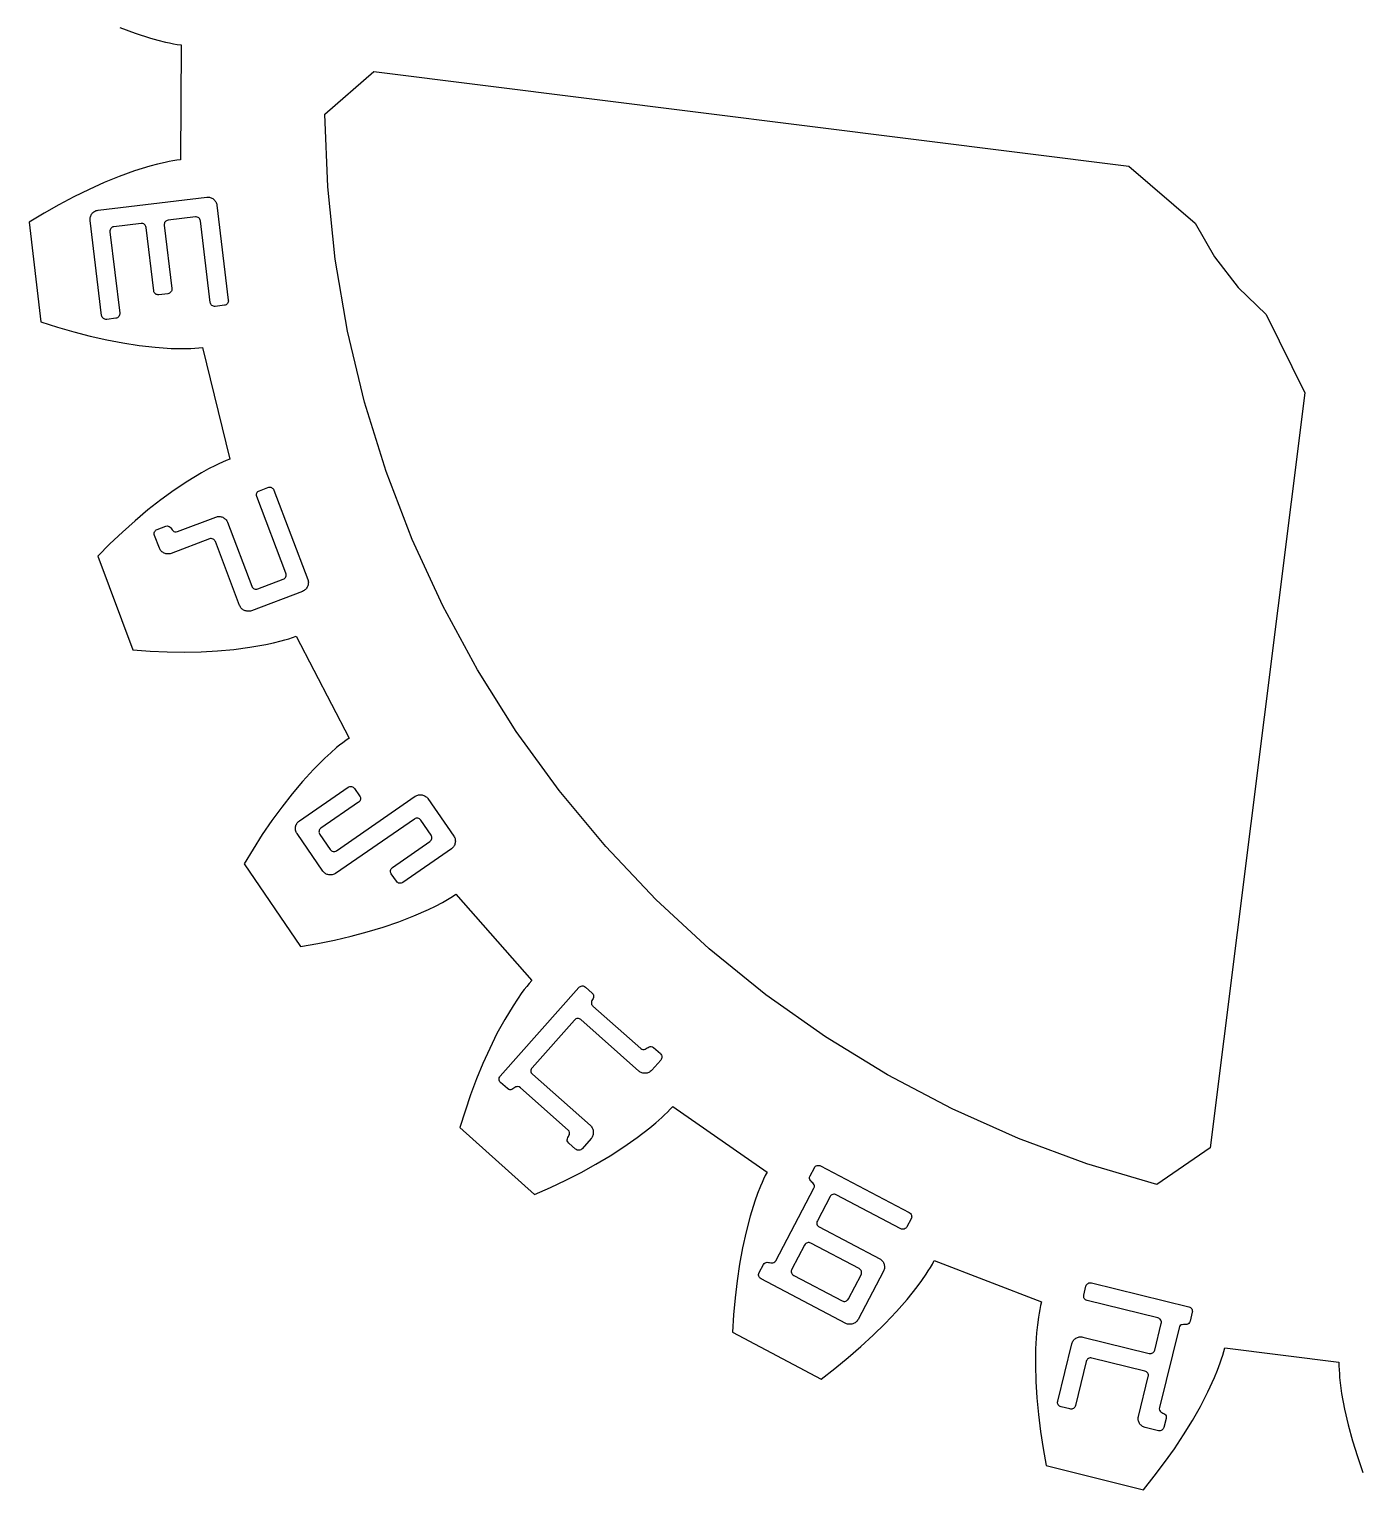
# Model space of a CAD drawing. Extents: x 6 to 255, y 30 to 363.
# Drawn here: x 88.76 to 127.93, y 113.78 to 156.84 of the extents above; entities that cross this region are included whole.
import ezdxf

# ---------------------------------------------------------------- set-up
doc = ezdxf.new("R2010")
doc.units = 0
doc.layers.add('Cut', color=7, linetype='CONTINUOUS')
doc.layers.add('Engrave', color=7, linetype='CONTINUOUS')

msp = doc.modelspace()

# ---------------------------------------------------------------- linework, layer by layer
at = {"layer": 'Cut', "color": 7}
for p, q in [((91.435207, 156.891253), (91.883015, 156.725298)), ((91.883015, 156.725298), (92.332627, 156.581441)), ((92.332627, 156.581441), (92.557659, 156.518756)), ((92.557659, 156.518756), (92.783592, 156.463739)), ((92.783592, 156.463739), (92.896784, 156.439386)), ((92.896784, 156.439386), (93.009977, 156.41729)), ((93.009977, 156.41729), (93.12362, 156.397894)), ((93.12362, 156.397894), (93.236812, 156.382101)), ((93.236812, 156.382101), (93.223283, 152.996706)), ((97.476334, 154.342832), (98.915815, 155.601023)), ((98.915815, 155.601023), (121.176352, 152.808193)), ((97.559763, 152.195787), (97.476334, 154.342832)), ((92.769612, 152.918673), (92.543228, 152.865007)), ((92.882805, 152.942123), (92.769612, 152.918673)), ((92.996448, 152.963319), (92.882805, 152.942123)), ((93.10964, 152.981814), (92.996448, 152.963319)), ((93.223283, 152.996706), (93.10964, 152.981814)), ((91.417619, 152.501981), (90.970262, 152.319792)), ((91.86678, 152.664328), (91.417619, 152.501981)), ((92.317295, 152.804579), (91.86678, 152.664328)), ((92.543228, 152.865007), (92.317295, 152.804579)), ((121.176352, 152.808193), (123.13309, 151.123839)), ((90.524257, 152.119113), (90.080508, 151.900844)), ((90.970262, 152.319792), (90.524257, 152.119113)), ((97.78299, 150.059564), (97.559763, 152.195787)), ((89.638562, 151.666794), (89.198871, 151.416509)), ((90.080508, 151.900844), (89.638562, 151.666794)), ((89.198871, 151.416509), (88.761435, 151.151341)), ((88.761435, 151.151341), (89.105521, 148.220069)), ((123.13309, 151.123839), (123.696794, 150.130814)), ((98.146016, 147.941833), (97.78299, 150.059564)), ((123.696794, 150.130814), (124.397595, 149.229334)), ((124.397595, 149.229334), (125.220155, 148.437439)), ((89.105521, 148.220069), (89.592112, 148.063132)), ((125.220155, 148.437439), (126.369213, 146.125341)), ((89.592112, 148.063132), (90.078252, 147.92153)), ((90.078252, 147.92153), (90.562138, 147.796161)), ((90.562138, 147.796161), (91.04467, 147.687026)), ((98.646136, 145.852512), (98.146016, 147.941833)), ((91.04467, 147.687026), (91.524497, 147.594579)), ((91.524497, 147.594579), (92.00252, 147.521071)), ((92.00252, 147.521071), (92.476935, 147.466956)), ((92.476935, 147.466956), (92.947743, 147.434938)), ((92.947743, 147.434938), (93.181794, 147.428173)), ((93.181794, 147.428173), (93.414041, 147.429097)), ((93.414041, 147.429097), (93.529939, 147.43226)), ((93.529939, 147.43226), (93.644935, 147.437663)), ((93.644935, 147.437663), (93.75948, 147.446229)), ((93.75948, 147.446229), (93.873574, 147.457958)), ((93.873574, 147.457958), (94.67088, 144.167717)), ((126.369213, 146.125341), (123.576384, 123.864806)), ((99.282448, 143.80062), (98.646136, 145.852512)), ((94.041784, 143.877294), (93.837045, 143.764553)), ((94.248777, 143.983272), (94.041784, 143.877294)), ((94.35295, 144.033327), (94.248777, 143.983272)), ((94.458024, 144.081132), (94.35295, 144.033327)), ((94.564001, 144.125777), (94.458024, 144.081132)), ((94.67088, 144.167717), (94.564001, 144.125777)), ((93.432981, 143.520131), (93.03568, 143.254963)), ((93.837045, 143.764553), (93.432981, 143.520131)), ((100.051343, 141.794727), (99.282448, 143.80062)), ((93.03568, 143.254963), (92.644694, 142.970855)), ((92.26002, 142.669609), (91.88121, 142.35168)), ((92.644694, 142.970855), (92.26002, 142.669609)), ((91.88121, 142.35168), (91.508261, 142.018417)), ((91.508261, 142.018417), (91.141176, 141.670272)), ((100.949665, 139.843402), (100.051343, 141.794727)), ((91.141176, 141.670272), (90.779953, 141.308147)), ((90.779953, 141.308147), (91.815368, 138.544183)), ((101.974257, 137.954759), (100.949665, 139.843402)), ((95.26931, 138.61995), (95.734255, 138.701576)), ((95.734255, 138.701576), (95.962894, 138.751181)), ((95.962894, 138.751181), (96.187925, 138.807101)), ((96.187925, 138.807101), (96.299765, 138.838217)), ((96.299765, 138.838217), (96.410251, 138.871137)), ((96.410251, 138.871137), (96.519836, 138.906764)), ((96.519836, 138.906764), (96.627616, 138.945548)), ((96.627616, 138.945548), (98.188857, 135.941668)), ((91.815368, 138.544183), (92.325861, 138.508556)), ((92.325861, 138.508556), (92.831393, 138.48736)), ((92.831393, 138.48736), (93.331513, 138.481056)), ((93.331513, 138.481056), (93.825771, 138.490523)), ((93.825771, 138.490523), (94.314166, 138.516228)), ((94.314166, 138.516228), (94.795345, 138.55862)), ((94.795345, 138.55862), (95.26931, 138.61995)), ((103.119708, 136.137371), (101.974257, 137.954759)), ((104.381509, 134.3989), (103.119708, 136.137371)), ((97.823124, 135.661619), (97.647699, 135.509194)), ((97.912866, 135.735126), (97.823124, 135.661619)), ((98.00306, 135.806378), (97.912866, 135.735126)), ((98.095056, 135.875376), (98.00306, 135.806378)), ((98.188857, 135.941668), (98.095056, 135.875376)), ((97.475881, 135.350455), (97.142167, 135.016739)), ((97.647699, 135.509194), (97.475881, 135.350455)), ((97.142167, 135.016739), (96.819727, 134.664535)), ((96.819727, 134.664535), (96.50811, 134.294745)), ((105.754697, 132.746564), (104.381509, 134.3989)), ((96.50811, 134.294745), (96.206865, 133.91007)), ((95.915091, 133.510517), (95.632336, 133.097884)), ((96.206865, 133.91007), (95.915091, 133.510517)), ((95.632336, 133.097884), (95.359502, 132.672173)), ((95.359502, 132.672173), (95.095687, 132.233835)), ((107.232509, 131.187578), (105.754697, 132.746564)), ((95.095687, 132.233835), (96.762454, 129.798172)), ((100.529365, 130.888606), (100.739515, 130.991425)), ((100.739515, 130.991425), (100.945155, 131.100107)), ((100.945155, 131.100107), (101.04572, 131.156477)), ((101.04572, 131.156477), (101.145383, 131.215104)), ((101.145383, 131.215104), (101.242792, 131.275983)), ((101.242792, 131.275983), (101.338396, 131.339553)), ((101.338396, 131.339553), (103.573378, 128.796561)), ((108.809534, 129.728705), (107.232509, 131.187578)), ((99.19541, 130.369094), (99.652238, 130.525578)), ((99.652238, 130.525578), (100.09734, 130.698298)), ((100.09734, 130.698298), (100.529365, 130.888606)), ((97.762243, 129.986223), (98.249286, 130.099867)), ((98.249286, 130.099867), (98.726858, 130.227039)), ((98.726858, 130.227039), (99.19541, 130.369094)), ((96.762454, 129.798172), (97.266182, 129.88566)), ((97.266182, 129.88566), (97.762243, 129.986223)), ((110.478555, 128.376261), (108.809534, 129.728705)), ((103.573378, 128.796561), (103.498518, 128.709976)), ((103.285212, 128.437142), (103.151275, 128.246835)), ((103.35466, 128.52959), (103.285212, 128.437142)), ((103.425462, 128.620685), (103.35466, 128.52959)), ((103.498518, 128.709976), (103.425462, 128.620685)), ((112.232358, 127.135656), (110.478555, 128.376261)), ((103.02275, 128.051568), (102.778327, 127.647953)), ((103.151275, 128.246835), (103.02275, 128.051568)), ((102.778327, 127.647953), (102.549687, 127.228555)), ((102.549687, 127.228555), (102.335479, 126.795178)), ((114.063277, 126.01185), (112.232358, 127.135656)), ((102.335479, 126.795178), (102.13525, 126.349624)), ((102.13525, 126.349624), (101.947198, 125.891895)), ((101.947198, 125.891895), (101.772223, 125.423344)), ((115.964094, 125.010709), (114.063277, 126.01185)), ((101.772223, 125.423344), (101.608974, 124.944869)), ((101.608974, 124.944869), (101.457449, 124.456475)), ((107.492264, 124.834381), (107.575242, 124.915104)), ((107.575242, 124.915104), (107.655513, 124.99718)), ((107.655513, 124.99718), (107.733079, 125.081962)), ((107.733079, 125.081962), (110.511475, 123.147773)), ((117.926694, 124.136287), (115.964094, 125.010709)), ((107.055279, 124.450609), (107.234312, 124.600783)), ((107.234312, 124.600783), (107.408384, 124.755011)), ((107.408384, 124.755011), (107.492264, 124.834381)), ((101.457449, 124.456475), (103.65861, 122.490266)), ((106.290442, 123.887805), (106.681429, 124.161992)), ((106.681429, 124.161992), (107.055279, 124.450609)), ((119.941605, 123.391743), (117.926694, 124.136287)), ((105.463372, 123.376862), (105.884122, 123.626246)), ((105.884122, 123.626246), (106.290442, 123.887805)), ((123.576384, 123.864806), (122.001162, 122.780684)), ((105.029994, 123.138753), (105.463372, 123.376862)), ((122.001162, 122.780684), (119.941605, 123.391743)), ((104.127162, 122.695907), (104.584441, 122.911918)), ((104.584441, 122.911918), (105.029994, 123.138753)), ((110.362656, 122.836156), (110.318011, 122.729277)), ((110.410008, 122.941681), (110.362656, 122.836156)), ((110.459163, 123.045404), (110.410008, 122.941681)), ((110.511475, 123.147773), (110.459163, 123.045404)), ((103.65861, 122.490266), (104.127162, 122.695907)), ((110.233229, 122.513264), (110.154761, 122.292742)), ((110.318011, 122.729277), (110.233229, 122.513264)), ((110.154761, 122.292742), (110.01406, 121.842228)), ((110.01406, 121.842228), (109.892751, 121.38044)), ((109.892751, 121.38044), (109.788577, 120.90828)), ((109.788577, 120.90828), (109.700639, 120.427552)), ((109.700639, 120.427552), (109.627583, 119.938255)), ((115.201962, 120.141187), (115.264646, 120.238596)), ((115.264646, 120.238596), (115.325978, 120.336454)), ((115.325978, 120.336454), (115.384152, 120.435667)), ((115.384152, 120.435667), (115.439169, 120.536233)), ((115.439169, 120.536233), (118.599532, 119.323135)), ((109.627583, 119.938255), (109.569408, 119.44174)), ((114.638255, 119.391684), (114.932285, 119.761024)), ((114.932285, 119.761024), (115.070281, 119.949979)), ((115.070281, 119.949979), (115.201962, 120.141187)), ((109.569408, 119.44174), (109.525665, 118.937562)), ((114.323932, 119.031812), (114.638255, 119.391684)), ((118.599532, 119.323135), (118.573376, 119.211747)), ((109.525665, 118.937562), (109.49545, 118.427069)), ((113.992022, 118.680511), (114.323932, 119.031812)), ((118.511589, 118.870818), (118.481374, 118.640827)), ((118.530084, 118.985363), (118.511589, 118.870818)), ((118.550379, 119.099006), (118.530084, 118.985363)), ((118.573376, 119.211747), (118.550379, 119.099006)), ((113.643877, 118.337779), (113.992022, 118.680511)), ((118.481374, 118.640827), (118.457925, 118.407677)), ((109.49545, 118.427069), (112.103381, 117.044862)), ((112.901589, 117.675762), (113.279949, 118.003163)), ((113.279949, 118.003163), (113.643877, 118.337779)), ((118.457925, 118.407677), (118.429513, 117.93687)), ((112.508799, 117.356479), (112.901589, 117.675762)), ((118.429513, 117.93687), (118.421847, 117.459298)), ((123.873119, 117.526942), (123.91145, 117.636074)), ((123.91145, 117.636074), (123.946626, 117.746112)), ((123.946626, 117.746112), (123.979545, 117.856146)), ((123.979545, 117.856146), (124.009309, 117.967084)), ((124.009309, 117.967084), (127.368098, 117.545429)), ((112.103381, 117.044862), (112.508799, 117.356479)), ((118.421847, 117.459298), (118.433577, 116.975863)), ((123.702202, 117.093113), (123.791493, 117.309576)), ((123.791493, 117.309576), (123.873119, 117.526942)), ((127.368098, 117.545429), (127.369484, 117.430885)), ((127.369484, 117.430885), (127.373986, 117.315888)), ((127.373986, 117.315888), (127.381652, 117.200894)), ((127.381652, 117.200894), (127.391118, 117.085447)), ((118.433577, 116.975863), (118.463341, 116.48792)), ((123.505581, 116.664246), (123.702202, 117.093113)), ((127.391118, 117.085447), (127.416824, 116.854553)), ((127.416824, 116.854553), (127.449745, 116.622756)), ((118.463341, 116.48792), (118.50979, 115.995464)), ((123.286862, 116.239435), (123.505581, 116.664246)), ((127.449745, 116.622756), (127.534527, 116.158714)), ((118.50979, 115.995464), (118.572023, 115.499404)), ((123.048302, 115.819136), (123.286862, 116.239435)), ((127.534527, 116.158714), (127.641405, 115.693317)), ((118.572023, 115.499404), (118.65004, 114.999733)), ((122.791703, 115.402897), (123.048302, 115.819136)), ((127.641405, 115.693317), (127.768577, 115.227019)), ((118.65004, 114.999733), (118.74294, 114.496458)), ((122.229351, 114.58259), (122.518869, 114.990714)), ((122.518869, 114.990714), (122.791703, 115.402897)), ((127.768577, 115.227019), (127.914239, 114.760269)), ((121.924949, 114.178525), (122.229351, 114.58259)), ((127.914239, 114.760269), (128.077037, 114.293071)), ((118.74294, 114.496458), (121.605664, 113.77897)), ((121.605664, 113.77897), (121.924949, 114.178525))]:
    msp.add_line(p, q, dxfattribs=at)
at = {"layer": 'Engrave', "color": 5}
for p, q in [((90.793911, 151.506606), (93.995544, 151.890858)), ((94.29438, 151.656069), (94.630599, 148.85464)), ((90.559151, 151.207767), (90.559114, 151.207796)), ((90.895373, 148.406335), (90.559151, 151.207767)), ((93.659396, 151.309219), (92.858986, 151.213154)), ((94.096996, 148.790603), (93.808806, 151.191826)), ((91.140788, 150.871625), (91.428977, 148.470401)), ((92.058585, 151.117097), (91.258175, 151.021035)), ((92.432142, 149.132087), (92.207995, 150.999704)), ((92.741599, 151.063746), (92.965748, 149.196124)), ((92.848358, 149.046706), (92.581558, 149.014683)), ((94.513212, 148.705219), (94.246408, 148.673199)), ((91.311589, 148.32098), (91.044786, 148.28896)), ((96.328865, 140.802758), (95.470818, 143.063884)), ((95.548756, 143.23717), (95.799981, 143.332539)), ((95.97327, 143.25458), (96.974324, 140.616599)), ((92.533922, 142.093157), (92.785146, 142.188526)), ((93.131727, 142.032607), (94.262289, 142.461637)), ((94.608869, 142.305726), (95.323906, 140.421456)), ((92.455955, 141.919865), (92.455981, 141.919871)), ((92.598962, 141.543011), (92.455955, 141.919865)), ((94.076101, 141.816133), (92.94554, 141.387103)), ((94.964427, 139.853901), (94.249388, 141.738173)), ((95.497194, 140.343467), (96.250908, 140.629469)), ((96.818423, 140.270019), (95.311005, 139.69799)), ((96.724739, 133.498895), (98.161866, 134.491617)), ((98.348784, 134.45743), (98.501509, 134.236334)), ((98.467325, 134.049421), (97.361843, 133.285789)), ((97.820011, 132.622521), (100.141526, 134.22615)), ((100.515351, 134.157879), (101.278983, 133.052397)), ((100.115465, 133.554947), (97.793937, 131.951352)), ((100.607823, 133.078594), (100.302372, 133.520787)), ((96.656477, 133.125242), (96.656339, 133.125073)), ((97.420109, 132.01976), (96.656477, 133.125242)), ((97.327651, 133.098879), (97.633104, 132.656687)), ((99.468156, 132.128049), (100.573638, 132.891682)), ((101.210723, 132.678573), (99.773597, 131.685851)), ((99.586687, 131.720043), (99.433962, 131.941139)), ((102.647152, 125.976738), (104.966283, 128.589202)), ((105.15596, 128.600484), (105.356919, 128.422089)), ((105.379461, 128.042737), (106.786174, 126.793972)), ((104.832999, 127.629537), (103.584234, 126.22283)), ((106.730823, 126.124465), (105.022676, 127.640822)), ((107.165528, 126.816531), (107.366487, 126.638135)), ((107.377769, 126.448458), (107.110178, 126.147021)), ((102.859392, 125.608668), (102.658433, 125.787063)), ((102.658433, 125.787063), (102.658433, 125.787061)), ((103.595516, 126.033152), (105.303666, 124.516799)), ((104.645454, 124.38247), (103.238744, 125.631232)), ((105.326227, 124.137445), (105.058636, 123.836007)), ((104.868958, 123.824726), (104.668021, 124.003116)), ((111.781314, 123.035897), (111.906446, 123.273702)), ((112.087916, 123.330031), (114.703762, 121.953568)), ((110.767788, 120.532722), (111.893987, 122.67296)), ((112.369607, 122.422706), (111.994206, 121.709294)), ((114.453508, 121.477972), (112.551075, 122.479036)), ((112.050536, 121.527825), (113.834066, 120.589326)), ((114.76011, 121.772099), (114.634975, 121.534294)), ((113.227069, 120.30141), (111.800245, 121.052207)), ((111.618776, 120.995877), (111.243377, 120.282465)), ((110.279719, 120.182265), (110.404851, 120.420067)), ((113.946733, 120.22639), (113.195936, 118.799566)), ((110.336054, 120.000795), (110.336046, 120.000795)), ((112.832999, 118.686898), (110.336054, 120.000795)), ((111.299704, 120.100996), (112.726549, 119.350206)), ((112.908019, 119.406528), (113.283417, 120.11994)), ((119.849317, 119.52033), (119.913484, 119.781273)), ((120.076039, 119.879656), (122.946424, 119.17384)), ((122.035252, 118.844455), (119.947697, 119.357776)), ((123.044804, 119.011285), (122.98064, 118.75034)), ((121.941137, 117.899067), (122.133632, 118.6819)), ((122.655533, 118.553572), (122.078046, 116.205072)), ((119.079316, 116.388995), (119.49639, 118.085133)), ((119.821499, 118.281927), (121.778582, 117.80069)), ((121.650286, 117.27881), (120.084619, 117.663799)), ((119.922065, 117.565419), (119.601239, 116.260698)), ((121.459918, 115.942008), (121.748663, 117.116255)), ((119.177739, 116.226461), (119.177696, 116.22644)), ((119.438684, 116.162294), (119.177739, 116.226461)), ((122.27483, 115.879963), (122.21066, 115.619028)), ((122.048108, 115.520651), (121.656691, 115.616898))]:
    msp.add_line(p, q, dxfattribs=at)
for points in [[(93.995544, 151.890858), (94.031672, 151.895197), (94.066551, 151.892331), (94.100181, 151.882259)], [(94.100181, 151.882259), (94.133976, 151.870811), (94.164102, 151.854693), (94.19056, 151.833904)], [(94.19056, 151.833904), (94.218576, 151.811892), (94.24145, 151.78574), (94.259183, 151.755447)], [(94.259183, 151.755447), (94.278303, 151.725321), (94.290036, 151.692195), (94.29438, 151.656069)], [(90.559114, 151.207796), (90.554616, 151.245316), (90.557315, 151.281584), (90.567211, 151.316601)], [(90.567211, 151.316601), (90.577265, 151.350229), (90.592688, 151.380273), (90.613481, 151.406731)], [(90.613481, 151.406731), (90.634267, 151.433198), (90.659808, 151.455293), (90.690104, 151.473014)], [(90.690104, 151.473014), (90.721787, 151.490909), (90.756389, 151.502106), (90.793911, 151.506606)], [(92.767607, 151.164129), (92.745596, 151.136115), (92.736926, 151.102654), (92.741599, 151.063746)], [(92.858986, 151.213154), (92.820079, 151.20848), (92.789619, 151.192138), (92.767607, 151.164129)], [(93.76003, 151.281123), (93.731849, 151.304523), (93.698304, 151.313888), (93.659396, 151.309219)], [(93.808806, 151.191826), (93.804467, 151.227957), (93.788208, 151.257723), (93.76003, 151.281123)], [(91.166796, 150.97201), (91.144784, 150.943994), (91.136115, 150.910532), (91.140788, 150.871625)], [(91.258175, 151.021035), (91.219269, 151.01636), (91.188809, 151.000019), (91.166796, 150.97201)], [(92.159219, 151.089001), (92.131037, 151.112402), (92.097493, 151.121768), (92.058585, 151.117097)], [(92.207995, 150.999704), (92.203656, 151.035836), (92.187397, 151.065601), (92.159219, 151.089001)], [(92.483254, 149.040957), (92.45385, 149.062801), (92.436813, 149.093177), (92.432142, 149.132087)], [(92.581558, 149.014683), (92.54543, 149.010344), (92.512662, 149.019102), (92.483254, 149.040957)], [(92.937401, 149.097575), (92.914167, 149.068005), (92.884486, 149.051049), (92.848358, 149.046706)], [(92.965748, 149.196124), (92.970088, 149.159996), (92.960638, 149.127146), (92.937401, 149.097575)], [(94.148108, 148.699472), (94.118704, 148.721316), (94.101666, 148.751693), (94.096996, 148.790603)], [(94.246408, 148.673199), (94.210281, 148.66886), (94.177514, 148.677617), (94.148108, 148.699472)], [(94.602255, 148.756088), (94.579021, 148.726516), (94.54934, 148.70956), (94.513212, 148.705219)], [(94.630599, 148.85464), (94.634939, 148.81851), (94.62549, 148.785659), (94.602255, 148.756088)], [(90.946485, 148.315207), (90.917081, 148.337051), (90.900044, 148.367427), (90.895373, 148.406335)], [(91.044786, 148.28896), (91.008658, 148.284621), (90.975891, 148.29337), (90.946485, 148.315207)], [(91.40063, 148.371849), (91.377396, 148.342278), (91.347716, 148.325321), (91.311589, 148.32098)], [(91.428977, 148.470401), (91.433316, 148.43427), (91.423867, 148.401419), (91.40063, 148.371849)], [(95.470818, 143.063884), (95.456919, 143.100525), (95.457271, 143.135091), (95.471876, 143.16758)], [(95.471876, 143.16758), (95.486499, 143.200069), (95.512126, 143.223266), (95.548756, 143.23717)], [(95.799981, 143.332539), (95.836617, 143.346456), (95.871431, 143.345442), (95.904423, 143.329497)], [(95.904423, 143.329497), (95.937411, 143.313569), (95.96036, 143.288597), (95.97327, 143.25458)], [(92.785146, 142.188526), (92.813905, 142.199533), (92.838386, 142.202082), (92.85859, 142.196172)], [(92.85859, 142.196172), (92.879257, 142.189046), (92.897646, 142.178062), (92.913758, 142.163219)], [(92.913758, 142.163219), (92.929862, 142.148367), (92.944755, 142.130815), (92.958438, 142.110564)], [(94.262289, 142.461637), (94.296298, 142.474584), (94.330841, 142.480202), (94.365918, 142.478491)], [(94.365918, 142.478491), (94.401478, 142.47551), (94.4346, 142.467123), (94.465285, 142.453329)], [(94.465285, 142.453329), (94.497778, 142.438706), (94.526277, 142.418833), (94.550783, 142.39371)], [(94.550783, 142.39371), (94.576595, 142.369078), (94.595957, 142.33975), (94.608869, 142.305726)], [(92.455981, 141.919871), (92.442082, 141.95651), (92.442434, 141.991075), (92.457039, 142.023566)], [(92.457039, 142.023566), (92.471662, 142.056057), (92.49729, 142.079254), (92.533922, 142.093157)], [(92.958438, 142.110564), (92.972108, 142.090304), (92.987002, 142.072753), (93.003118, 142.057912)], [(93.003118, 142.057912), (93.019222, 142.04306), (93.037364, 142.032729), (93.057543, 142.026919)], [(93.057543, 142.026919), (93.07821, 142.019792), (93.102938, 142.021689), (93.131727, 142.032607)], [(94.18054, 141.81309), (94.147552, 141.829018), (94.112739, 141.830032), (94.076101, 141.816133)], [(94.249388, 141.738173), (94.236476, 141.772195), (94.213527, 141.797168), (94.18054, 141.81309)], [(92.655088, 141.454281), (92.63058, 141.479413), (92.611872, 141.50899), (92.598962, 141.543011)], [(92.739837, 141.396628), (92.70915, 141.410422), (92.680901, 141.429639), (92.655088, 141.454281)], [(92.841167, 141.372207), (92.806108, 141.373795), (92.772331, 141.381935), (92.739837, 141.396628)], [(92.94554, 141.387103), (92.91153, 141.374156), (92.876739, 141.369191), (92.841167, 141.372207)], [(95.323906, 140.421456), (95.337805, 140.384815), (95.361657, 140.359436), (95.395462, 140.345319)], [(96.250908, 140.629469), (96.284917, 140.642416), (96.309642, 140.66602), (96.325081, 140.700282)], [(96.325081, 140.700282), (96.340515, 140.734577), (96.341776, 140.768736), (96.328865, 140.802758)], [(96.964058, 140.412865), (96.950758, 140.380868), (96.931539, 140.352617), (96.906402, 140.328111)], [(96.98922, 140.512229), (96.987632, 140.477168), (96.979245, 140.444047), (96.964058, 140.412865)], [(96.974324, 140.616599), (96.987235, 140.582578), (96.992201, 140.547787), (96.98922, 140.512229)], [(95.395462, 140.345319), (95.429262, 140.331208), (95.463173, 140.330591), (95.497194, 140.343467)], [(96.906402, 140.328111), (96.881771, 140.302293), (96.852445, 140.282929), (96.818423, 140.270019)], [(95.02055, 139.765173), (94.996045, 139.790303), (94.977337, 139.819879), (94.964427, 139.853901)], [(95.105302, 139.707515), (95.074615, 139.721326), (95.046365, 139.740545), (95.02055, 139.765173)], [(95.206632, 139.683094), (95.171567, 139.684681), (95.137791, 139.692822), (95.105302, 139.707515)], [(95.311005, 139.69799), (95.276995, 139.685043), (95.242204, 139.680078), (95.206632, 139.683094)], [(98.161866, 134.491617), (98.194108, 134.513891), (98.228152, 134.521247), (98.263998, 134.513683)], [(98.263998, 134.513683), (98.29984, 134.506116), (98.328102, 134.487365), (98.348784, 134.45743)], [(98.522385, 134.135932), (98.515611, 134.09894), (98.497258, 134.070103), (98.467325, 134.049421)], [(98.501509, 134.236334), (98.522191, 134.206393), (98.529149, 134.172926), (98.522385, 134.135932)], [(100.141526, 134.22615), (100.17147, 134.246823), (100.203661, 134.26055), (100.238099, 134.267332)], [(100.238099, 134.267332), (100.273335, 134.272959), (100.307502, 134.272783), (100.340601, 134.266803)], [(100.340601, 134.266803), (100.375646, 134.2604), (100.408075, 134.24793), (100.437886, 134.229394)], [(100.437886, 134.229394), (100.468848, 134.211658), (100.494669, 134.18782), (100.515351, 134.157879)], [(100.217586, 133.57704), (100.181746, 133.584607), (100.147705, 133.577243), (100.115465, 133.554947)], [(100.302372, 133.520787), (100.28169, 133.550729), (100.253428, 133.56948), (100.217586, 133.57704)], [(96.61276, 133.225096), (96.605986, 133.259536), (96.605634, 133.293306), (96.611701, 133.326405)], [(96.611701, 133.326405), (96.617752, 133.359505), (96.630043, 133.390959), (96.648576, 133.420769)], [(96.656339, 133.125073), (96.634862, 133.156163), (96.620336, 133.189504), (96.61276, 133.225096)], [(96.648576, 133.420769), (96.66826, 133.451376), (96.693647, 133.477418), (96.724739, 133.498895)], [(97.303865, 133.19981), (97.297462, 133.164765), (97.30539, 133.131122), (97.327651, 133.098879)], [(97.361843, 133.285789), (97.329601, 133.263515), (97.310275, 133.234855), (97.303865, 133.19981)], [(100.628698, 132.978195), (100.635454, 133.015187), (100.628495, 133.048654), (100.607823, 133.078594)], [(97.633104, 132.656687), (97.655377, 132.624441), (97.684612, 132.605512), (97.720808, 132.599899)], [(100.573638, 132.891682), (100.603582, 132.912354), (100.621935, 132.941192), (100.628698, 132.978195)], [(101.282238, 132.75604), (101.264502, 132.725077), (101.240664, 132.699254), (101.210723, 132.678573)], [(101.278983, 133.052397), (101.299665, 133.022457), (101.312821, 132.989869), (101.318451, 132.954634)], [(101.317922, 132.852132), (101.312666, 132.817882), (101.300771, 132.785852), (101.282238, 132.75604)], [(101.318451, 132.954634), (101.325224, 132.920194), (101.325048, 132.886027), (101.317922, 132.852132)], [(97.720808, 132.599899), (97.757005, 132.59429), (97.790073, 132.60183), (97.820011, 132.622521)], [(97.495849, 131.947053), (97.466038, 131.965584), (97.440791, 131.98982), (97.420109, 132.01976)], [(97.59194, 131.911369), (97.558845, 131.917419), (97.526814, 131.929313), (97.495849, 131.947053)], [(97.69617, 131.911898), (97.66173, 131.905107), (97.626987, 131.90493), (97.59194, 131.911369)], [(97.793937, 131.951352), (97.764, 131.930662), (97.731411, 131.91751), (97.69617, 131.911898)], [(99.433962, 131.941139), (99.411687, 131.973383), (99.403759, 132.007028), (99.410176, 132.042073)], [(99.410176, 132.042073), (99.416578, 132.077119), (99.435905, 132.105778), (99.468156, 132.128049)], [(99.674394, 131.663256), (99.638195, 131.668865), (99.60896, 131.687794), (99.586687, 131.720043)], [(99.773597, 131.685851), (99.743653, 131.665178), (99.710585, 131.657646), (99.674394, 131.663256)], [(104.966283, 128.589202), (104.992298, 128.618507), (105.023612, 128.633753), (105.060223, 128.634941)], [(105.060223, 128.634941), (105.096834, 128.636175), (105.128747, 128.62469), (105.15596, 128.600484)], [(105.356919, 128.422089), (105.380992, 128.400719), (105.39414, 128.379691), (105.39636, 128.359004)], [(105.39636, 128.359004), (105.400558, 128.338433), (105.399288, 128.318034), (105.39255, 128.297806)], [(105.337541, 128.172594), (105.331861, 128.151437), (105.330653, 128.130049), (105.333916, 128.108433)], [(105.333916, 128.108433), (105.339155, 128.086935), (105.354336, 128.065036), (105.379461, 128.042737)], [(105.365047, 128.2352), (105.35344, 128.213689), (105.344272, 128.192821), (105.337541, 128.172594)], [(105.39255, 128.297806), (105.386871, 128.27665), (105.377703, 128.255781), (105.365047, 128.2352)], [(104.926939, 127.675278), (104.890328, 127.674044), (104.859014, 127.658796), (104.832999, 127.629537)], [(105.022676, 127.640822), (104.995463, 127.664978), (104.96355, 127.676464), (104.926939, 127.675278)], [(106.786174, 126.793972), (106.8092, 126.773532), (106.831174, 126.762447), (106.852095, 126.760717)], [(106.852095, 126.760717), (106.873948, 126.760011), (106.895041, 126.763742), (106.915376, 126.771909)], [(106.915376, 126.771909), (106.935708, 126.780058), (106.955866, 126.79117), (106.975851, 126.805246)], [(106.975851, 126.805246), (106.995833, 126.819322), (107.01599, 126.830435), (107.036324, 126.838584)], [(107.036324, 126.838584), (107.056659, 126.846733), (107.077287, 126.849943), (107.098211, 126.848215)], [(107.098211, 126.848215), (107.120062, 126.847509), (107.142501, 126.836948), (107.165528, 126.816531)], [(107.366487, 126.638135), (107.393701, 126.613977), (107.408424, 126.583129), (107.410657, 126.545589)], [(103.584234, 126.22283), (103.558219, 126.193522), (103.546268, 126.161087), (103.548383, 126.125524)], [(107.410657, 126.545589), (107.412897, 126.508049), (107.401935, 126.475672), (107.377769, 126.448458)], [(102.611301, 125.879432), (102.609184, 125.914996), (102.621134, 125.947431), (102.647152, 125.976738)], [(102.658433, 125.787061), (102.629126, 125.813076), (102.613415, 125.843867), (102.611301, 125.879432)], [(103.548383, 126.125524), (103.5505, 126.08996), (103.566211, 126.05917), (103.595516, 126.033152)], [(106.821692, 126.071874), (106.788326, 126.082775), (106.758037, 126.100305), (106.730823, 126.124465)], [(106.923514, 126.060074), (106.889926, 126.058081), (106.855985, 126.062014), (106.821692, 126.071874)], [(107.024617, 126.085421), (106.992778, 126.070639), (106.959078, 126.06219), (106.923514, 126.060074)], [(107.110178, 126.147021), (107.086019, 126.119808), (107.057499, 126.099274), (107.024617, 126.085421)], [(102.928454, 125.572624), (102.907532, 125.574388), (102.884512, 125.586403), (102.859392, 125.608668)], [(102.990163, 125.585218), (102.970875, 125.576134), (102.950305, 125.571936), (102.928454, 125.572624)], [(103.049067, 125.61995), (103.030132, 125.604939), (103.010497, 125.593362), (102.990163, 125.585218)], [(103.106402, 125.656076), (103.087114, 125.646992), (103.068002, 125.63495), (103.049067, 125.61995)], [(103.168288, 125.665707), (103.147367, 125.667471), (103.126738, 125.664261), (103.106402, 125.656076)], [(103.238744, 125.631232), (103.213624, 125.653531), (103.190139, 125.665023), (103.168288, 125.665707)], [(105.303666, 124.516799), (105.330879, 124.492641), (105.351412, 124.46412), (105.365264, 124.431238)], [(104.624047, 124.06742), (104.620784, 124.089036), (104.621992, 124.110423), (104.627672, 124.131579)], [(104.668021, 124.003116), (104.642901, 124.025415), (104.628243, 124.046849), (104.624047, 124.06742)], [(104.627672, 124.131579), (104.63441, 124.151807), (104.644101, 124.172212), (104.656747, 124.192793)], [(104.688036, 124.316597), (104.684773, 124.338211), (104.670579, 124.360169), (104.645454, 124.38247)], [(104.656747, 124.192793), (104.669411, 124.213374), (104.67858, 124.234242), (104.684253, 124.255398)], [(104.684253, 124.255398), (104.690973, 124.275627), (104.692234, 124.296026), (104.688036, 124.316597)], [(105.377249, 124.229705), (105.367389, 124.195411), (105.350382, 124.164658), (105.326227, 124.137445)], [(105.365264, 124.431238), (105.380045, 124.3994), (105.387974, 124.366164), (105.38905, 124.33153)], [(105.38905, 124.33153), (105.392084, 124.297012), (105.38815, 124.26307), (105.377249, 124.229705)], [(104.967659, 123.790446), (104.931165, 123.787289), (104.898265, 123.798715), (104.868958, 123.824726)], [(105.058636, 123.836007), (105.034479, 123.808794), (105.004153, 123.793607), (104.967659, 123.790446)], [(111.906446, 123.273702), (111.924696, 123.308381), (111.951452, 123.330677), (111.986716, 123.340588)], [(111.986716, 123.340588), (112.021979, 123.350501), (112.055713, 123.346982), (112.087916, 123.330031)], [(111.761867, 122.958358), (111.759186, 122.980325), (111.765669, 123.006172), (111.781314, 123.035897)], [(111.787876, 122.899597), (111.775088, 122.917391), (111.766418, 122.936978), (111.761867, 122.958358)], [(111.835692, 122.850712), (111.817243, 122.866746), (111.801305, 122.883041), (111.787876, 122.899597)], [(111.88351, 122.801828), (111.870739, 122.819622), (111.8548, 122.835917), (111.835692, 122.850712)], [(111.908645, 122.745903), (111.905311, 122.76663), (111.896933, 122.785272), (111.88351, 122.801828)], [(111.893987, 122.67296), (111.90898, 122.701447), (111.913866, 122.725761), (111.908645, 122.745903)], [(112.449874, 122.489593), (112.41461, 122.47968), (112.387855, 122.457384), (112.369607, 122.422706)], [(112.551075, 122.479036), (112.518871, 122.495987), (112.485138, 122.499506), (112.449874, 122.489593)], [(114.703762, 121.953568), (114.735963, 121.936617), (114.757639, 121.910186), (114.768788, 121.874275)], [(111.994206, 121.709294), (111.975959, 121.674615), (111.972113, 121.640262), (111.98267, 121.606237)], [(111.98267, 121.606237), (111.993236, 121.572211), (112.015858, 121.546074), (112.050536, 121.527825)], [(114.557542, 121.468288), (114.522864, 121.456488), (114.488186, 121.459716), (114.453508, 121.477972)], [(114.634975, 121.534294), (114.618024, 121.502092), (114.592213, 121.48009), (114.557542, 121.468288)], [(114.768788, 121.874275), (114.779936, 121.838361), (114.777043, 121.804302), (114.76011, 121.772099)], [(111.699045, 121.062764), (111.663779, 121.052851), (111.637023, 121.030555), (111.618776, 120.995877)], [(111.800245, 121.052207), (111.768042, 121.069158), (111.734308, 121.072677), (111.699045, 121.062764)], [(113.834066, 120.589326), (113.866269, 120.572375), (113.893029, 120.549597), (113.914346, 120.52099)], [(110.268183, 120.079207), (110.257618, 120.113233), (110.261463, 120.147585), (110.279719, 120.182265)], [(110.404851, 120.420067), (110.419192, 120.447316), (110.435845, 120.465439), (110.45481, 120.474436)], [(110.45481, 120.474436), (110.475015, 120.48278), (110.49607, 120.486722), (110.517974, 120.486263)], [(110.517974, 120.486263), (110.539876, 120.485734), (110.562659, 120.482445), (110.586321, 120.476394)], [(110.586321, 120.476394), (110.609984, 120.470274), (110.632766, 120.466984), (110.654668, 120.466525)], [(110.654668, 120.466525), (110.67657, 120.465996), (110.697005, 120.470265), (110.715972, 120.479331)], [(110.715972, 120.479331), (110.736178, 120.487674), (110.75345, 120.505471), (110.767788, 120.532722)], [(111.243377, 120.282465), (111.225128, 120.247786), (111.221282, 120.213433), (111.231841, 120.179408)], [(111.231841, 120.179408), (111.242407, 120.145382), (111.265028, 120.119245), (111.299704, 120.100996)], [(113.292096, 120.222119), (113.280948, 120.258034), (113.259272, 120.284464), (113.227069, 120.30141)], [(113.283417, 120.11994), (113.300368, 120.152143), (113.303261, 120.186203), (113.292096, 120.222119)], [(113.914346, 120.52099), (113.936315, 120.493614), (113.951962, 120.463239), (113.961288, 120.429865)], [(113.9742, 120.328177), (113.972788, 120.292522), (113.963633, 120.258593), (113.946733, 120.22639)], [(113.961288, 120.429865), (113.972506, 120.397078), (113.97681, 120.363182), (113.9742, 120.328177)], [(110.336046, 120.000795), (110.301367, 120.019044), (110.278746, 120.045182), (110.268183, 120.079207)], [(119.913484, 119.781273), (119.922833, 119.819327), (119.943431, 119.847412), (119.975278, 119.865527)], [(119.975278, 119.865527), (120.007114, 119.88364), (120.040701, 119.88835), (120.076039, 119.879656)], [(112.726549, 119.350206), (112.761229, 119.331957), (112.795908, 119.328729), (112.830586, 119.340522)], [(112.830586, 119.340522), (112.865264, 119.352323), (112.891075, 119.374325), (112.908019, 119.406528)], [(119.862943, 119.417529), (119.844497, 119.448009), (119.839955, 119.482276), (119.849317, 119.52033)], [(119.947697, 119.357776), (119.909643, 119.367142), (119.881392, 119.38706), (119.862943, 119.417529)], [(122.946424, 119.17384), (122.981762, 119.165144), (123.009167, 119.144713), (123.028638, 119.112547)], [(123.028638, 119.112547), (123.048111, 119.080375), (123.0535, 119.046621), (123.044804, 119.011285)], [(112.933808, 118.657574), (112.898803, 118.660185), (112.8652, 118.66996), (112.832999, 118.686898)], [(113.035495, 118.670486), (113.00336, 118.660503), (112.969465, 118.656199), (112.933808, 118.657574)], [(113.127596, 118.719286), (113.100221, 118.697317), (113.06952, 118.68105), (113.035495, 118.670486)], [(113.195936, 118.799566), (113.178985, 118.767364), (113.156205, 118.740604), (113.127596, 118.719286)], [(122.117466, 118.783162), (122.097993, 118.815335), (122.070588, 118.835766), (122.035252, 118.844455)], [(122.133632, 118.6819), (122.142328, 118.717236), (122.136939, 118.75099), (122.117466, 118.783162)], [(122.691927, 118.622451), (122.675681, 118.609151), (122.66355, 118.586192), (122.655533, 118.553572)], [(122.749876, 118.64711), (122.728843, 118.643635), (122.709527, 118.635416), (122.691927, 118.622451)], [(122.818085, 118.651952), (122.793978, 118.65354), (122.771242, 118.651926), (122.749876, 118.64711)], [(122.885795, 118.654757), (122.864762, 118.651282), (122.842192, 118.650347), (122.818085, 118.651952)], [(122.942207, 118.681964), (122.925961, 118.668664), (122.907157, 118.659595), (122.885795, 118.654757)], [(122.98064, 118.75034), (122.972614, 118.717722), (122.959803, 118.69493), (122.942207, 118.681964)], [(119.49639, 118.085133), (119.505086, 118.120469), (119.520068, 118.152095), (119.541337, 118.180012)], [(119.541337, 118.180012), (119.563975, 118.207594), (119.589686, 118.230097), (119.618471, 118.247521)], [(119.618471, 118.247521), (119.648951, 118.265967), (119.681492, 118.278142), (119.716094, 118.284044)], [(119.716094, 118.284044), (119.751028, 118.291311), (119.786163, 118.290605), (119.821499, 118.281927)], [(119.983858, 117.649671), (119.95202, 117.631557), (119.931422, 117.603474), (119.922065, 117.565419)], [(120.084619, 117.663799), (120.049283, 117.672495), (120.015696, 117.667786), (119.983858, 117.649671)], [(121.778582, 117.80069), (121.816637, 117.791341), (121.85107, 117.796562), (121.881884, 117.816353)], [(121.881884, 117.816353), (121.912697, 117.836161), (121.932448, 117.863733), (121.941137, 117.899067)], [(121.732497, 117.217519), (121.713024, 117.24969), (121.68562, 117.270121), (121.650286, 117.27881)], [(121.748663, 117.116255), (121.757359, 117.151591), (121.751971, 117.185345), (121.732497, 117.217519)], [(119.092942, 116.286193), (119.074496, 116.316673), (119.069954, 116.35094), (119.079316, 116.388995)], [(119.177696, 116.22644), (119.139642, 116.235789), (119.111391, 116.255706), (119.092942, 116.286193)], [(119.541985, 116.177984), (119.511172, 116.158177), (119.476738, 116.152947), (119.438684, 116.162294)], [(119.601239, 116.260698), (119.592543, 116.225362), (119.572792, 116.197791), (119.541985, 116.177984)], [(121.454732, 115.833023), (121.449158, 115.868983), (121.450887, 115.905312), (121.459918, 115.942008)], [(122.078046, 116.205072), (122.07002, 116.172454), (122.070108, 116.146487), (122.07831, 116.127171)], [(122.07831, 116.127171), (122.087888, 116.107519), (122.101022, 116.090598), (122.117712, 116.076405)], [(122.117712, 116.076405), (122.134734, 116.063564), (122.154296, 116.052268), (122.176399, 116.042517)], [(122.176399, 116.042517), (122.198501, 116.032763), (122.217896, 116.020788), (122.234584, 116.006592)], [(122.234584, 116.006592), (122.251605, 115.993751), (122.264227, 115.977676), (122.272448, 115.958367)], [(122.272448, 115.958367), (122.282026, 115.938715), (122.28282, 115.912581), (122.27483, 115.879963)], [(121.489724, 115.737942), (121.472296, 115.766729), (121.460633, 115.798423), (121.454732, 115.833023)], [(121.557735, 115.662848), (121.529818, 115.684126), (121.507147, 115.709157), (121.489724, 115.737942)], [(121.656691, 115.616898), (121.619996, 115.625929), (121.58701, 115.641246), (121.557735, 115.662848)], [(122.151407, 115.536314), (122.120595, 115.516505), (122.086162, 115.511284), (122.048108, 115.520651)], [(122.21066, 115.619028), (122.201964, 115.583692), (122.182213, 115.556121), (122.151407, 115.536314)]]:
    msp.add_open_spline(points, degree=3, dxfattribs=at)

doc.saveas('drawing.dxf')
